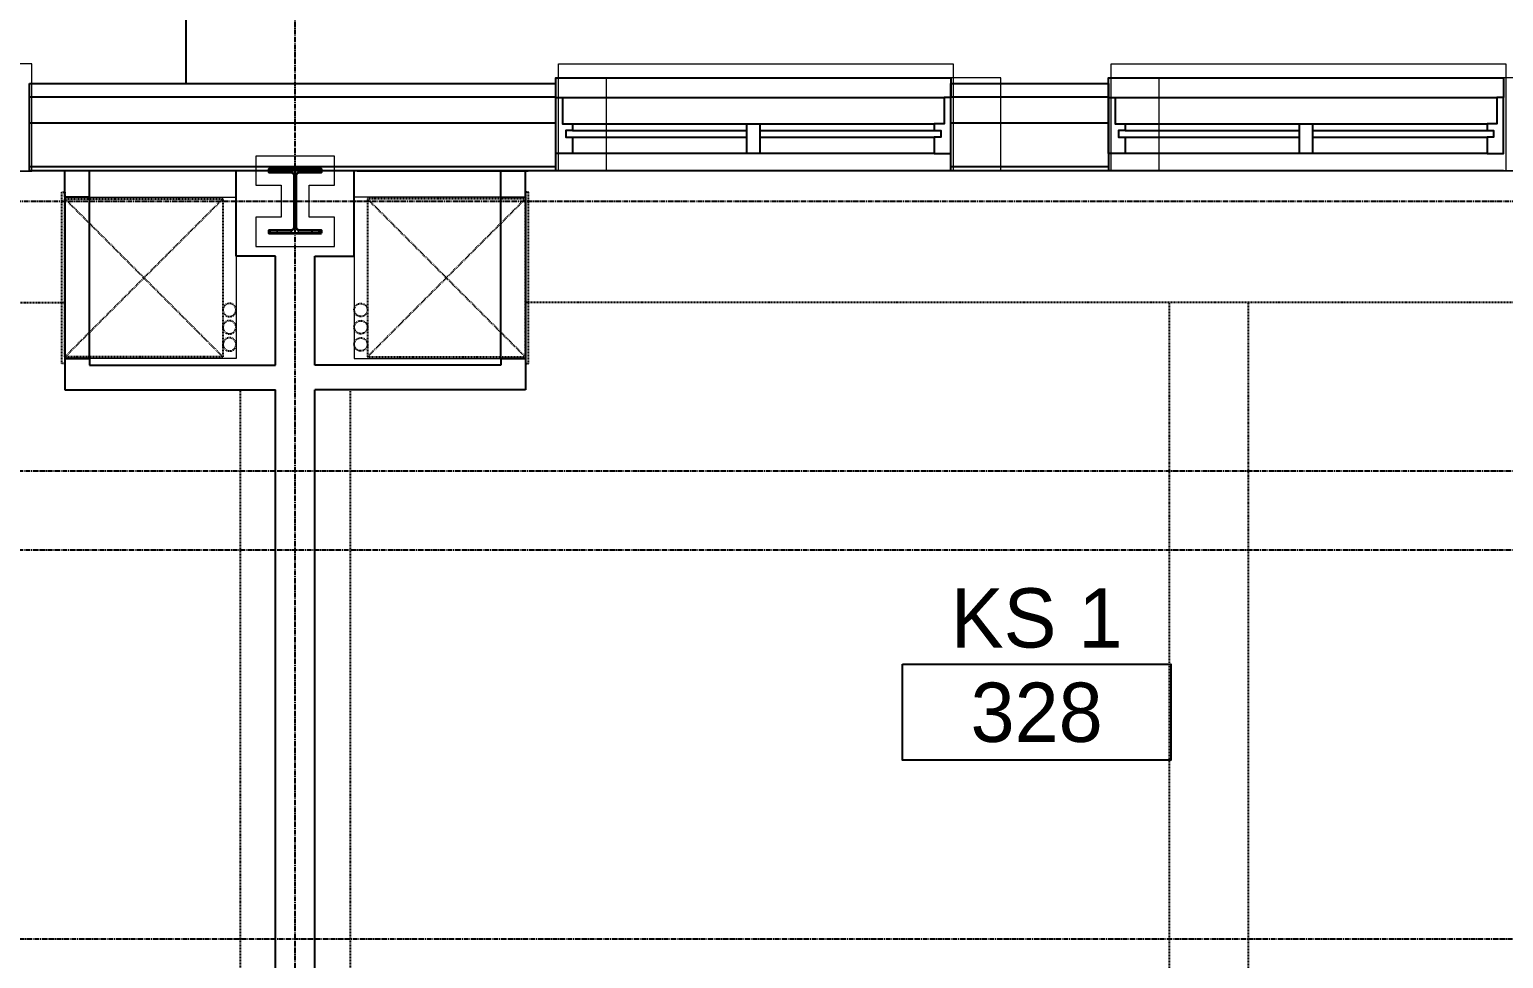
# Model space of a CAD drawing. Header units: inches. Extents: x -6955 to 13123, y -1334 to 3701.
# Drawn here: x 7065 to 7289, y 1850.6 to 1991.7 of the extents above; entities that cross this region are included whole.
import ezdxf
from ezdxf.enums import TextEntityAlignment as Align

# ---------------------------------------------------------------- set-up
doc = ezdxf.new("R2010")
doc.units = ezdxf.units.IN
doc.header["$MEASUREMENT"] = 0
doc.linetypes.add('CENTER2', pattern=[1.125, 0.75, -0.125, 0.125, -0.125])
doc.linetypes.add('HIDDEN2', pattern=[0.1875, 0.125, -0.0625])
for name, color, linetype, lineweight in [('A-Detl-Hatch', 1, 'Continuous', 18), ('A-Detl-Wide', 2, 'Continuous', 35), ('S-Detl-Hatch', 1, 'Continuous', 18)]:
    doc.layers.add(name, color=color, linetype=linetype, lineweight=lineweight)
for name, color, linetype in [('A-Door-Head', 8, 'Continuous'), ('A-Flor-Soffit', 6, 'HIDDEN2'), ('A-Glaz', 7, 'Continuous'), ('A-Glaz-Sill', 8, 'Continuous'), ('A-Grid(SmallScale)', 11, 'CENTER2'), ('A-HVAC', 6, 'HIDDEN2'), ('A-Roof-Below', 1, 'Continuous'), ('A-Tag-Rm(Scale)', 7, 'Continuous'), ('A-Wall-Full', 7, 'Continuous'), ('A-Wall-Hatch', 15, 'Continuous')]:
    doc.layers.add(name, color=color, linetype=linetype)
doc.layers.add('G-Anno-Nplt', color=140, linetype='Continuous', lineweight=18, plot=False)

# ---------------------------------------------------------------- blocks, each defined once
blk = doc.blocks.new('EXTERIOR WINDOW 4')
at = {"layer": 'A-Glaz'}
for p, q in [((3139.62, -8499), (3194.62, -8499)), ((3139.62, -8500), (3166.12, -8500)), ((3168.12, -8500), (3194.62, -8500)), ((3139.62, -8501), (3166.12, -8501)), ((3168.12, -8501), (3194.62, -8501))]:
    blk.add_line(p, q, dxfattribs=at)
for points in [[(3139.62, -8501), (3139.62, -8503.5), (3137.12, -8503.5), (3137.12, -8495), (3138.12, -8495), (3138.12, -8499), (3139.62, -8499), (3139.62, -8500), (3138.62, -8500), (3138.62, -8501), (3139.62, -8501)], [(3194.62, -8501), (3194.62, -8503.5), (3197.12, -8503.5), (3197.12, -8495), (3196.12, -8495), (3196.12, -8499), (3194.62, -8499), (3194.62, -8500), (3195.62, -8500), (3195.62, -8501), (3194.62, -8501)]]:
    blk.add_lwpolyline(points, dxfattribs=at)
blk.add_lwpolyline([(3168.12, -8503.5), (3166.12, -8503.5), (3166.12, -8499), (3168.12, -8499)], close=True, dxfattribs=at)
at = {"layer": 'A-Glaz-Sill'}
for p, q in [((3138.12, -8495), (3196.12, -8495)), ((3194.62, -8503.5), (3139.62, -8503.5)), ((3197.12, -8506.13), (3137.12, -8506.13))]:
    blk.add_line(p, q, dxfattribs=at)
blk.add_lwpolyline([(3137.12, -8495), (3137.12, -8492), (3197.12, -8492), (3197.12, -8495)], dxfattribs=at)
blk = doc.blocks.new('*U18')
at = {"layer": 'A-Detl-Hatch'}
h = blk.add_hatch(dxfattribs=at)
h.set_pattern_fill('ANSI32', color=256, scale=6, style=0)
h.set_pattern_definition([(45, (0, -4.865), (-1.591, 1.591), []), (45, (1.0607, -4.865), (-1.591, 1.591), [])])
edge = h.paths.add_edge_path()
edge.add_line((3.98, -9.73), (3.98, -9.295))
edge.add_line((3.98, -9.295), (0.645, -9.295))
edge.add_arc((0.645, -8.795), 0.5, 180, 270, ccw=False)
edge.add_line((0.145, -8.795), (0.145, -0.935))
edge.add_arc((0.645, -0.935), 0.5, 90, 180, ccw=False)
edge.add_line((0.645, -0.435), (3.98, -0.435))
edge.add_line((3.98, -0.435), (3.98, 0))
edge.add_line((3.98, 0), (-3.98, 0))
edge.add_line((-3.98, 0), (-3.98, -0.435))
edge.add_line((-3.98, -0.435), (-0.645, -0.435))
edge.add_arc((-0.645, -0.935), 0.5, 0, 90, ccw=False)
edge.add_line((-0.145, -0.935), (-0.145, -8.795))
edge.add_arc((-0.645, -8.795), 0.5, -90, 0, ccw=False)
edge.add_line((-0.645, -9.295), (-3.98, -9.295))
edge.add_line((-3.98, -9.295), (-3.98, -9.73))
edge.add_line((-3.98, -9.73), (3.98, -9.73))
at = {"color": 0, "linetype": 'ByBlock'}
blk.add_lwpolyline([(3.98, -9.73), (3.98, -9.295), (0.645, -9.295, -0.4142136), (0.145, -8.795), (0.145, -0.935, -0.4142136), (0.645, -0.435), (3.98, -0.435), (3.98, 0), (-3.98, 0), (-3.98, -0.435), (-0.645, -0.435, -0.4142136), (-0.145, -0.935), (-0.145, -8.795, -0.4142136), (-0.645, -9.295), (-3.98, -9.295), (-3.98, -9.73)], format="xyb", close=True, dxfattribs=at)
blk = doc.blocks.new('W10X33')
at = {"layer": 'S-Detl-Hatch'}
blk.add_lwpolyline([(13773.78, -7310.28), (13773.78, -7305.84), (13769.95, -7305.84), (13769.95, -7300.98), (13773.78, -7300.98), (13773.78, -7296.55), (13761.82, -7296.55), (13761.82, -7300.98), (13765.66, -7300.98), (13765.66, -7305.84), (13761.82, -7305.84), (13761.82, -7310.28)], close=True, dxfattribs=at)
at = {"layer": 'A-Detl-Wide'}
blk.add_blockref('*U18', (13767.8, -7298.55), dxfattribs=at)
blk = doc.blocks.new('HVAC UNIT NICHE')
at = {"layer": 'A-Door-Head'}
blk.add_lwpolyline([(4, 0), (28.5, 0), (28.5, -3.75), (4, -3.75)], close=True, dxfattribs=at)
at = {"layer": 'A-HVAC'}
for p, q in [((4.25, 0), (28.25, -24)), ((4.25, -24), (28.25, 0))]:
    blk.add_line(p, q, dxfattribs=at)
for points in [[(3.25, 0), (29.25, 0), (29.25, 0.5), (3.25, 0.5)], [(4.25, -24), (28.25, -24), (28.25, 0), (4.25, 0)]]:
    blk.add_lwpolyline(points, close=True, dxfattribs=at)
for centre in [(21.13, -25), (23.75, -25), (26.36, -25)]:
    blk.add_circle(centre, 1, dxfattribs=at)
at = {"layer": 'A-Wall-Full'}
for p, q in [((4, 0), (0, 0)), ((4, -3.75), (4, 0)), ((28.5, 0), (33.25, 0)), ((28.5, -3.75), (28.5, 0)), ((33.25, 0), (33.25, -26)), ((4, -3.75), (0, -3.75)), ((28.5, -3.75), (29.5, -3.75)), ((29.5, -3.75), (29.5, -26))]:
    blk.add_line(p, q, dxfattribs=at)
at = {"layer": 'G-Anno-Nplt'}
blk.add_lwpolyline([(4, 0), (4, -26), (28.5, -26), (28.5, 0)], close=True, dxfattribs=at)
blk = doc.blocks.new('King Studio 1')
at = {"layer": 'A-Flor-Soffit'}
for p, q in [((9.12, 260.64), (188.88, 260.64)), ((79.12, 146.75), (79.12, 260.64)), ((91.12, 146.75), (91.12, 260.64)), ((215.63, 247.38), (215.63, 146.75))]:
    blk.add_line(p, q, dxfattribs=at)
at = {"layer": 'A-Wall-Full'}
for p, q in [((214.57, 280.62), (188.58, 280.62)), ((215.02, 267.64), (215.02, 280.65)), ((221, 267.64), (215.02, 267.64)), ((221, 251.13), (221, 267.64)), ((214.88, 251.13), (221, 251.13)), ((214.88, 247.38), (221, 247.38))]:
    blk.add_line(p, q, dxfattribs=at)
blk.add_lwpolyline([(221, 6), (221, 59.9), (215.63, 59.9), (215.63, 84), (221, 84), (221, 247.38)], dxfattribs=at)
at = {"layer": 'G-Anno-Nplt'}
blk.add_line((9.12, 280.62), (215.02, 280.62), dxfattribs=at)
for points in [[(40, 280.62), (100, 280.62), (100, 296.87), (40, 296.87)], [(124, 280.59), (184, 280.59), (184, 296.87), (124, 296.87)], [(32.75, 294.75), (92.75, 294.75), (92.75, 280.62), (32.75, 280.62)], [(116.75, 294.75), (176.75, 294.75), (176.75, 280.62), (116.75, 280.62)]]:
    blk.add_lwpolyline(points, close=True, dxfattribs=at)
at = {"xscale": -1, "rotation": 90}
blk.add_blockref('HVAC UNIT NICHE', (189.02, 280.62), dxfattribs=at)
blk = doc.blocks.new('Rm Tag')
blk.add_lwpolyline([(-0.2124, 0.0759), (0.2124, 0.0759), (0.2124, -0.0759), (-0.2124, -0.0759)], close=True)
for p in [(0, 0.2858), (0, 0.1493), (0, 0)]:
    blk.add_attdef('XXX', text='', height=0.0938).set_placement(p, align=Align.MIDDLE_CENTER)

msp = doc.modelspace()

# ---------------------------------------------------------------- linework, layer by layer
at = {"layer": 'A-Grid(SmallScale)'}
for p, q in [((7105.3342, 1223.6428), (7105.3342, 3132.3201)), ((4537.3342, 1965.5773), (8345.3342, 1965.5773)), ((8345.3342, 1912.5773), (4537.3342, 1912.5773)), ((4561.449, 1853.5773), (8345.3342, 1853.5773))]:
    msp.add_line(p, q, dxfattribs=at)
msp.add_lwpolyline([(8345.3342, 1924.5773), (4557.6467, 1924.5773), (4550.0842, 1939.1398), (4504.0217, 1939.1398)], dxfattribs=at)
at = {"layer": 'A-Roof-Below'}
msp.add_lwpolyline([(8133.9592, 2189.2023), (8133.9592, 2195.3899), (7088.7092, 2390.2165), (7088.7092, 1983.4523)], dxfattribs=at)
at = {"layer": 'A-Wall-Full'}
for p, q in [((7064.9592, 1970.2023), (7064.9592, 1983.4523)), ((7064.9592, 1983.4523), (7144.9592, 1983.4523)), ((7144.9592, 1970.2023), (7144.9592, 1983.4523)), ((7204.9592, 1970.2023), (7204.9592, 1983.4523)), ((7204.9592, 1983.4523), (7228.9592, 1983.4523)), ((7228.9592, 1970.2023), (7228.9592, 1983.4523)), ((7144.9592, 1970.2023), (7064.9592, 1970.2023)), ((7228.9592, 1970.2023), (7204.9592, 1970.2023))]:
    msp.add_line(p, q, dxfattribs=at)
at = {"layer": 'A-Wall-Hatch'}
for p, q in [((7064.9592, 1981.4523), (7144.9592, 1981.4523)), ((7204.9592, 1981.4523), (7228.9592, 1981.4523)), ((7144.9592, 1977.4523), (7064.9592, 1977.4523)), ((7228.9592, 1977.4523), (7204.9592, 1977.4523)), ((7144.9592, 1970.8273), (7064.9592, 1970.8273)), ((7228.9592, 1970.8273), (7204.9592, 1970.8273))]:
    msp.add_line(p, q, dxfattribs=at)

# ---------------------------------------------------------------- block references
for name, p in [('King Studio 1', (6881.3342, 1689.5773)), ('EXTERIOR WINDOW 4', (4007.8351, 10476.3273)), ('EXTERIOR WINDOW 4', (4091.8351, 10476.3273)), ('W10X33', (-6662.4667, 9268.9901))]:
    msp.add_blockref(name, p)
at = {"xscale": -1}
msp.add_blockref('King Studio 1', (7329.3342, 1689.5773), dxfattribs=at)
at = {"layer": 'A-Tag-Rm(Scale)'}
ref = msp.add_blockref('Rm Tag', (7218.0086, 1887.9708), dxfattribs=dict(at, xscale=96, yscale=96, zscale=96))
ref.add_attrib('XXX', 'KS 1', dxfattribs={"layer": '0', "height": 9}).set_placement((7218.0086, 1902.3018), align=Align.MIDDLE_CENTER)
ref.add_attrib('XXX', '328', dxfattribs={"layer": '0', "height": 9}).set_placement((7218.0086, 1887.9708), align=Align.MIDDLE_CENTER)

doc.saveas('drawing.dxf')
